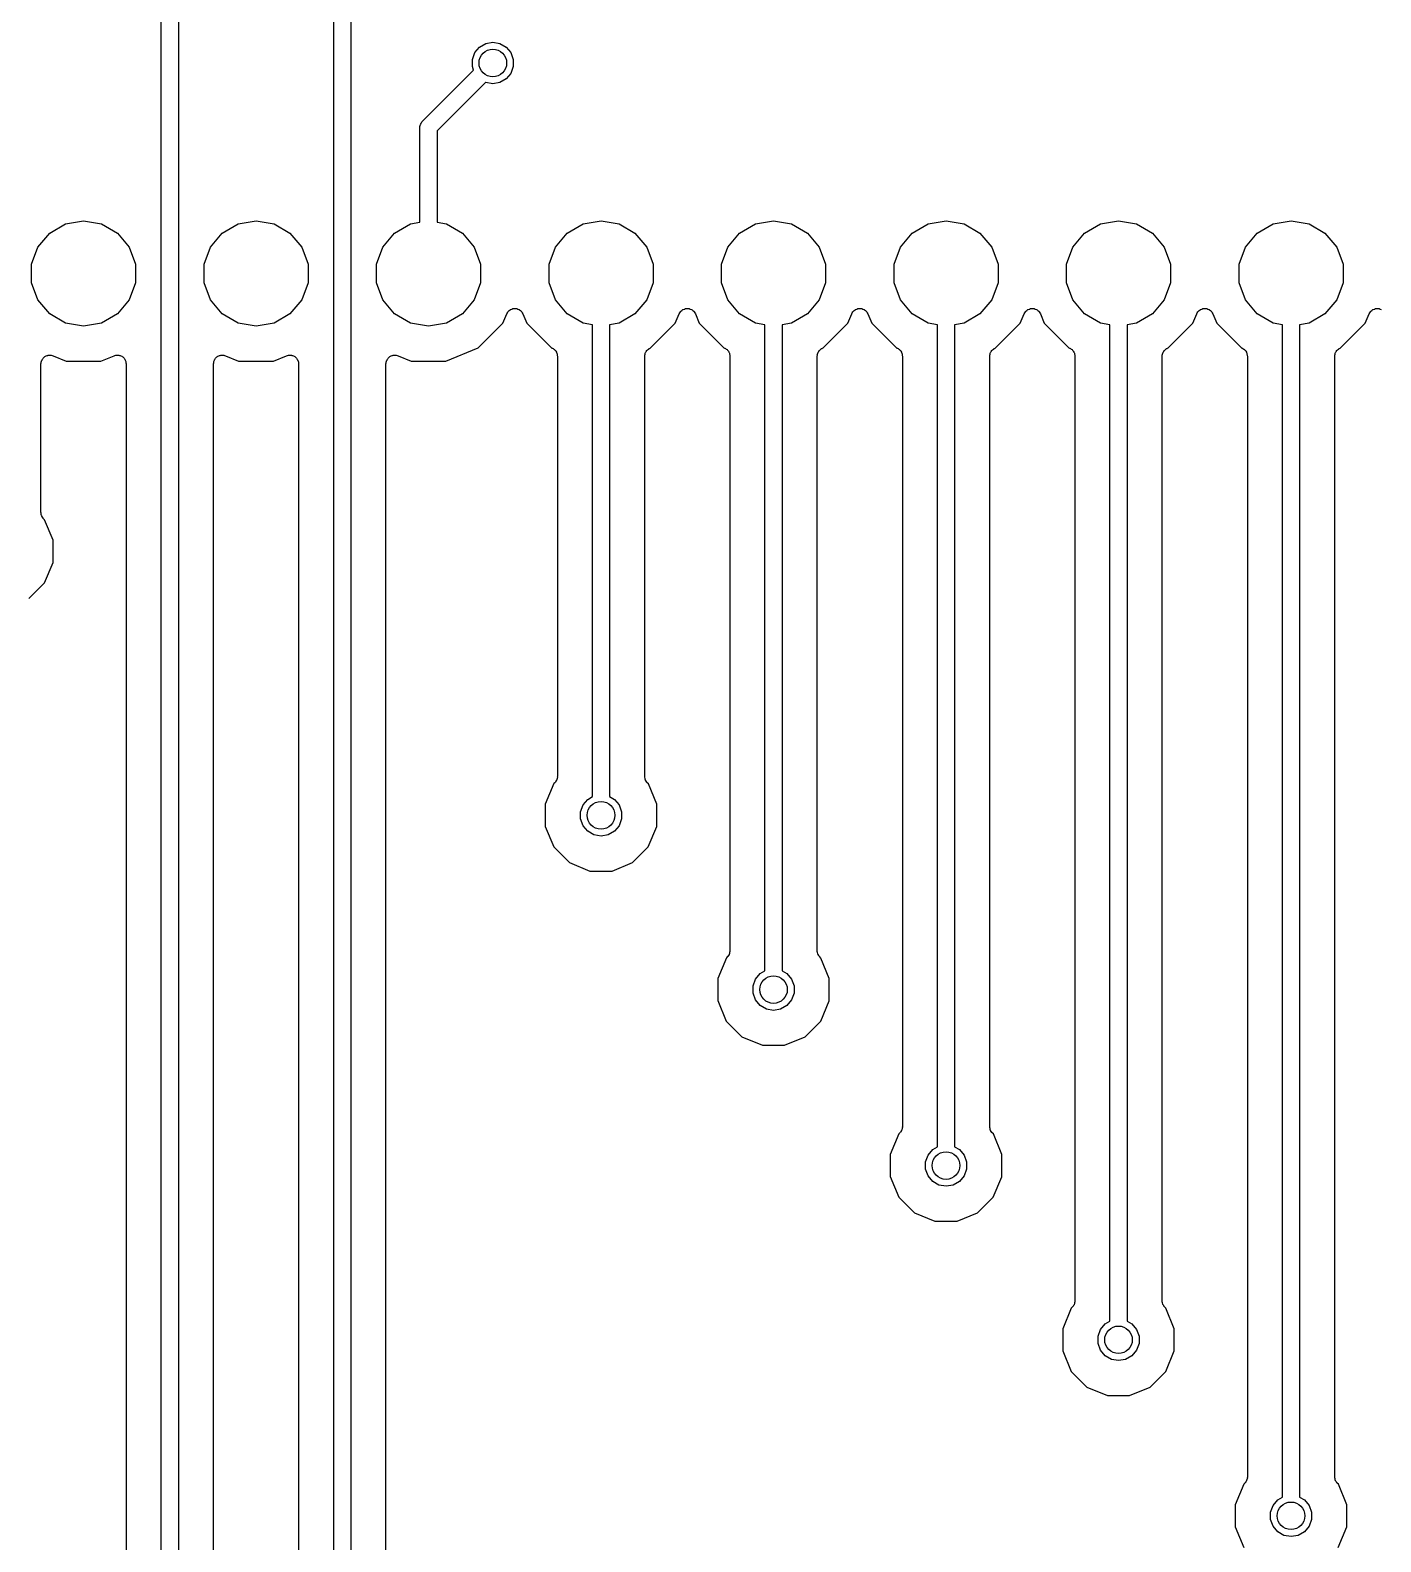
# Model space of a CAD drawing. Extents: x 70 to 225, y -126 to -70.
# Drawn here: x 146.97 to 166.54, y -107.48 to -85.58 of the extents above; entities that cross this region are included whole.
import ezdxf

# ---------------------------------------------------------------- set-up
doc = ezdxf.new("R2010")
doc.units = 0
doc.header["$MEASUREMENT"] = 0
doc.layers.add('BLACK', color=7, linetype='CONTINUOUS')

msp = doc.modelspace()

# ---------------------------------------------------------------- linework, layer by layer
at = {"layer": 'Black'}
for p, q in [((148.866, -109.362), (148.866, -85.4091)), ((149.116, -85.3573), (149.116, -109.362)), ((151.366, -111.912), (151.366, -85.4091)), ((151.616, -85.3573), (151.616, -111.912)), ((153.412, -85.9068), (153.479, -85.8267)), ((153.479, -85.8267), (153.57, -85.7744)), ((153.57, -85.7744), (153.673, -85.7562)), ((153.673, -85.7562), (153.776, -85.7744)), ((153.776, -85.7744), (153.866, -85.8267)), ((153.866, -85.8267), (153.934, -85.9068)), ((153.376, -86.0051), (153.412, -85.9068)), ((153.376, -86.1096), (153.376, -86.0051)), ((153.934, -85.9068), (153.969, -86.0051)), ((153.969, -86.0051), (153.969, -86.1096)), ((152.653, -86.9005), (153.284, -86.269)), ((153.284, -86.269), (153.394, -86.1591)), ((153.284, -86.269), (153.284, -86.269)), ((153.394, -86.1591), (153.376, -86.1096)), ((153.866, -86.288), (153.776, -86.3403)), ((153.934, -86.2079), (153.866, -86.288)), ((153.969, -86.1096), (153.934, -86.2079)), ((153.461, -86.4457), (152.866, -87.0406)), ((153.568, -86.3392), (153.461, -86.4457)), ((153.461, -86.4457), (153.461, -86.4457)), ((153.57, -86.3403), (153.568, -86.3392)), ((153.673, -86.3585), (153.57, -86.3403)), ((153.776, -86.3403), (153.673, -86.3585)), ((152.624, -86.9461), (152.627, -86.9413)), ((152.627, -86.9413), (152.628, -86.936)), ((152.628, -86.936), (152.637, -86.9227)), ((152.637, -86.9227), (152.646, -86.9085)), ((152.646, -86.9085), (152.65, -86.905)), ((152.65, -86.905), (152.653, -86.9005)), ((152.616, -86.9889), (152.617, -86.9834)), ((152.616, -88.3645), (152.616, -86.9889)), ((152.617, -86.978), (152.621, -86.9622)), ((152.617, -86.9834), (152.617, -86.978)), ((152.621, -86.9622), (152.624, -86.9461)), ((152.866, -87.0406), (152.866, -88.3645)), ((147.25, -88.5214), (147.48, -88.3886)), ((147.48, -88.3886), (147.741, -88.3424)), ((147.741, -88.3424), (148.003, -88.3886)), ((148.003, -88.3886), (148.233, -88.5214)), ((149.75, -88.5214), (149.98, -88.3886)), ((149.98, -88.3886), (150.241, -88.3424)), ((150.241, -88.3424), (150.503, -88.3886)), ((150.503, -88.3886), (150.733, -88.5214)), ((152.25, -88.5214), (152.48, -88.3886)), ((152.48, -88.3886), (152.616, -88.3645)), ((152.866, -88.3645), (153.003, -88.3886)), ((153.003, -88.3886), (153.233, -88.5214)), ((154.75, -88.5214), (154.98, -88.3886)), ((154.98, -88.3886), (155.241, -88.3424)), ((155.241, -88.3424), (155.503, -88.3886)), ((155.503, -88.3886), (155.733, -88.5214)), ((157.25, -88.5214), (157.48, -88.3886)), ((157.48, -88.3886), (157.741, -88.3424)), ((157.741, -88.3424), (158.003, -88.3886)), ((158.003, -88.3886), (158.233, -88.5214)), ((159.75, -88.5214), (159.98, -88.3886)), ((159.98, -88.3886), (160.241, -88.3424)), ((160.241, -88.3424), (160.503, -88.3886)), ((160.503, -88.3886), (160.733, -88.5214)), ((162.25, -88.5214), (162.48, -88.3886)), ((162.48, -88.3886), (162.741, -88.3424)), ((162.741, -88.3424), (163.003, -88.3886)), ((163.003, -88.3886), (163.233, -88.5214)), ((164.75, -88.5214), (164.98, -88.3886)), ((164.98, -88.3886), (165.241, -88.3424)), ((165.241, -88.3424), (165.503, -88.3886)), ((165.503, -88.3886), (165.733, -88.5214)), ((147.079, -88.7249), (147.25, -88.5214)), ((148.233, -88.5214), (148.404, -88.7249)), ((149.579, -88.7249), (149.75, -88.5214)), ((150.733, -88.5214), (150.904, -88.7249)), ((152.079, -88.7249), (152.25, -88.5214)), ((153.233, -88.5214), (153.404, -88.7249)), ((154.579, -88.7249), (154.75, -88.5214)), ((155.733, -88.5214), (155.904, -88.7249)), ((157.079, -88.7249), (157.25, -88.5214)), ((158.233, -88.5214), (158.404, -88.7249)), ((159.579, -88.7249), (159.75, -88.5214)), ((160.733, -88.5214), (160.904, -88.7249)), ((162.079, -88.7249), (162.25, -88.5214)), ((163.233, -88.5214), (163.404, -88.7249)), ((164.579, -88.7249), (164.75, -88.5214)), ((165.733, -88.5214), (165.904, -88.7249)), ((146.988, -88.9745), (147.079, -88.7249)), ((148.404, -88.7249), (148.495, -88.9745)), ((149.488, -88.9745), (149.579, -88.7249)), ((150.904, -88.7249), (150.995, -88.9745)), ((151.988, -88.9745), (152.079, -88.7249)), ((153.404, -88.7249), (153.495, -88.9745)), ((154.488, -88.9745), (154.579, -88.7249)), ((155.904, -88.7249), (155.995, -88.9745)), ((156.988, -88.9745), (157.079, -88.7249)), ((158.404, -88.7249), (158.495, -88.9745)), ((159.488, -88.9745), (159.579, -88.7249)), ((160.904, -88.7249), (160.995, -88.9745)), ((161.988, -88.9745), (162.079, -88.7249)), ((163.404, -88.7249), (163.495, -88.9745)), ((164.488, -88.9745), (164.579, -88.7249)), ((165.904, -88.7249), (165.995, -88.9745)), ((146.988, -89.2402), (146.988, -88.9745)), ((148.495, -88.9745), (148.495, -89.2402)), ((149.488, -89.2402), (149.488, -88.9745)), ((150.995, -88.9745), (150.995, -89.2402)), ((151.988, -89.2402), (151.988, -88.9745)), ((153.495, -88.9745), (153.495, -89.2402)), ((154.488, -89.2402), (154.488, -88.9745)), ((155.995, -88.9745), (155.995, -89.2402)), ((156.988, -89.2402), (156.988, -88.9745)), ((158.495, -88.9745), (158.495, -89.2402)), ((159.488, -89.2402), (159.488, -88.9745)), ((160.995, -88.9745), (160.995, -89.2402)), ((161.988, -89.2402), (161.988, -88.9745)), ((163.495, -88.9745), (163.495, -89.2402)), ((164.488, -89.2402), (164.488, -88.9745)), ((165.995, -88.9745), (165.995, -89.2402)), ((147.079, -89.4898), (146.988, -89.2402)), ((148.495, -89.2402), (148.404, -89.4898)), ((149.579, -89.4898), (149.488, -89.2402)), ((150.995, -89.2402), (150.904, -89.4898)), ((152.079, -89.4898), (151.988, -89.2402)), ((153.495, -89.2402), (153.404, -89.4898)), ((154.579, -89.4898), (154.488, -89.2402)), ((155.995, -89.2402), (155.904, -89.4898)), ((157.079, -89.4898), (156.988, -89.2402)), ((158.495, -89.2402), (158.404, -89.4898)), ((159.579, -89.4898), (159.488, -89.2402)), ((160.995, -89.2402), (160.904, -89.4898)), ((162.079, -89.4898), (161.988, -89.2402)), ((163.495, -89.2402), (163.404, -89.4898)), ((164.579, -89.4898), (164.488, -89.2402)), ((165.995, -89.2402), (165.904, -89.4898)), ((147.25, -89.6933), (147.079, -89.4898)), ((148.404, -89.4898), (148.233, -89.6933)), ((149.75, -89.6933), (149.579, -89.4898)), ((150.904, -89.4898), (150.733, -89.6933)), ((152.25, -89.6933), (152.079, -89.4898)), ((153.404, -89.4898), (153.233, -89.6933)), ((154.75, -89.6933), (154.579, -89.4898)), ((155.904, -89.4898), (155.733, -89.6933)), ((157.25, -89.6933), (157.079, -89.4898)), ((158.404, -89.4898), (158.233, -89.6933)), ((159.75, -89.6933), (159.579, -89.4898)), ((160.904, -89.4898), (160.733, -89.6933)), ((162.25, -89.6933), (162.079, -89.4898)), ((163.404, -89.4898), (163.233, -89.6933)), ((164.75, -89.6933), (164.579, -89.4898)), ((165.904, -89.4898), (165.733, -89.6933)), ((147.48, -89.8261), (147.25, -89.6933)), ((148.233, -89.6933), (148.003, -89.8261)), ((149.98, -89.8261), (149.75, -89.6933)), ((150.733, -89.6933), (150.503, -89.8261)), ((152.48, -89.8261), (152.25, -89.6933)), ((153.233, -89.6933), (153.003, -89.8261)), ((153.817, -89.8277), (153.874, -89.6914)), ((153.874, -89.6914), (153.883, -89.6774)), ((153.883, -89.6774), (153.891, -89.6627)), ((153.891, -89.6627), (153.895, -89.6589)), ((153.895, -89.6589), (153.898, -89.6542)), ((153.898, -89.6542), (153.911, -89.6441)), ((153.911, -89.6441), (153.923, -89.6329)), ((153.923, -89.6329), (153.928, -89.6308)), ((153.928, -89.6308), (153.933, -89.6274)), ((153.933, -89.6274), (153.949, -89.6224)), ((153.949, -89.6224), (153.964, -89.6161)), ((153.964, -89.6161), (153.969, -89.6159)), ((153.969, -89.6159), (153.975, -89.6142)), ((153.975, -89.6142), (153.991, -89.6149)), ((153.991, -89.6149), (154.008, -89.6142)), ((154.008, -89.6142), (154.013, -89.6159)), ((154.013, -89.6159), (154.019, -89.6161)), ((154.019, -89.6161), (154.034, -89.6225)), ((154.034, -89.6225), (154.05, -89.6275)), ((154.05, -89.6275), (154.054, -89.6309)), ((154.054, -89.6309), (154.06, -89.6331)), ((154.06, -89.6331), (154.072, -89.6443)), ((154.072, -89.6443), (154.085, -89.6544)), ((154.085, -89.6544), (154.088, -89.6591)), ((154.088, -89.6591), (154.092, -89.6629)), ((154.092, -89.6629), (154.1, -89.6776)), ((154.1, -89.6776), (154.109, -89.6916)), ((154.109, -89.6916), (154.164, -89.8258)), ((154.98, -89.8261), (154.75, -89.6933)), ((155.733, -89.6933), (155.503, -89.8261)), ((156.317, -89.8277), (156.374, -89.6914)), ((156.374, -89.6914), (156.383, -89.6774)), ((156.383, -89.6774), (156.391, -89.6627)), ((156.391, -89.6627), (156.395, -89.6589)), ((156.395, -89.6589), (156.398, -89.6542)), ((156.398, -89.6542), (156.411, -89.6441)), ((156.411, -89.6441), (156.423, -89.6329)), ((156.423, -89.6329), (156.428, -89.6308)), ((156.428, -89.6308), (156.433, -89.6274)), ((156.433, -89.6274), (156.449, -89.6224)), ((156.449, -89.6224), (156.464, -89.6161)), ((156.464, -89.6161), (156.469, -89.6159)), ((156.469, -89.6159), (156.475, -89.6142)), ((156.475, -89.6142), (156.491, -89.6149)), ((156.491, -89.6149), (156.508, -89.6142)), ((156.508, -89.6142), (156.513, -89.6159)), ((156.513, -89.6159), (156.519, -89.6161)), ((156.519, -89.6161), (156.534, -89.6225)), ((156.534, -89.6225), (156.55, -89.6275)), ((156.55, -89.6275), (156.554, -89.6309)), ((156.554, -89.6309), (156.56, -89.6331)), ((156.56, -89.6331), (156.572, -89.6443)), ((156.572, -89.6443), (156.585, -89.6544)), ((156.585, -89.6544), (156.588, -89.6591)), ((156.588, -89.6591), (156.592, -89.6629)), ((156.592, -89.6629), (156.6, -89.6776)), ((156.6, -89.6776), (156.609, -89.6916)), ((156.609, -89.6916), (156.664, -89.8258)), ((157.48, -89.8261), (157.25, -89.6933)), ((158.233, -89.6933), (158.003, -89.8261)), ((158.817, -89.8277), (158.874, -89.6914)), ((158.874, -89.6914), (158.883, -89.6774)), ((158.883, -89.6774), (158.891, -89.6627)), ((158.891, -89.6627), (158.895, -89.6589)), ((158.895, -89.6589), (158.898, -89.6542)), ((158.898, -89.6542), (158.911, -89.6441)), ((158.911, -89.6441), (158.923, -89.6329)), ((158.923, -89.6329), (158.928, -89.6308)), ((158.928, -89.6308), (158.933, -89.6274)), ((158.933, -89.6274), (158.949, -89.6224)), ((158.949, -89.6224), (158.964, -89.6161)), ((158.964, -89.6161), (158.969, -89.6159)), ((158.969, -89.6159), (158.975, -89.6142)), ((158.975, -89.6142), (158.991, -89.6149)), ((158.991, -89.6149), (159.008, -89.6142)), ((159.008, -89.6142), (159.013, -89.6159)), ((159.013, -89.6159), (159.019, -89.6161)), ((159.019, -89.6161), (159.034, -89.6225)), ((159.034, -89.6225), (159.05, -89.6275)), ((159.05, -89.6275), (159.054, -89.6309)), ((159.054, -89.6309), (159.06, -89.6331)), ((159.06, -89.6331), (159.072, -89.6443)), ((159.072, -89.6443), (159.085, -89.6544)), ((159.085, -89.6544), (159.088, -89.6591)), ((159.088, -89.6591), (159.092, -89.6629)), ((159.092, -89.6629), (159.1, -89.6776)), ((159.1, -89.6776), (159.109, -89.6916)), ((159.109, -89.6916), (159.164, -89.8258)), ((159.98, -89.8261), (159.75, -89.6933)), ((160.733, -89.6933), (160.503, -89.8261)), ((161.317, -89.8277), (161.374, -89.6914)), ((161.374, -89.6914), (161.383, -89.6774)), ((161.383, -89.6774), (161.391, -89.6627)), ((161.391, -89.6627), (161.395, -89.6589)), ((161.395, -89.6589), (161.398, -89.6542)), ((161.398, -89.6542), (161.411, -89.6441)), ((161.411, -89.6441), (161.423, -89.6329)), ((161.423, -89.6329), (161.428, -89.6308)), ((161.428, -89.6308), (161.433, -89.6274)), ((161.433, -89.6274), (161.449, -89.6224)), ((161.449, -89.6224), (161.464, -89.6161)), ((161.464, -89.6161), (161.469, -89.6159)), ((161.469, -89.6159), (161.475, -89.6142)), ((161.475, -89.6142), (161.491, -89.6149)), ((161.491, -89.6149), (161.508, -89.6142)), ((161.508, -89.6142), (161.513, -89.6159)), ((161.513, -89.6159), (161.519, -89.6161)), ((161.519, -89.6161), (161.534, -89.6225)), ((161.534, -89.6225), (161.55, -89.6275)), ((161.55, -89.6275), (161.554, -89.6309)), ((161.554, -89.6309), (161.56, -89.6331)), ((161.56, -89.6331), (161.572, -89.6443)), ((161.572, -89.6443), (161.585, -89.6544)), ((161.585, -89.6544), (161.588, -89.6591)), ((161.588, -89.6591), (161.592, -89.6629)), ((161.592, -89.6629), (161.6, -89.6776)), ((161.6, -89.6776), (161.609, -89.6916)), ((161.609, -89.6916), (161.664, -89.8258)), ((162.48, -89.8261), (162.25, -89.6933)), ((163.233, -89.6933), (163.003, -89.8261)), ((163.817, -89.8277), (163.874, -89.6914)), ((163.874, -89.6914), (163.883, -89.6774)), ((163.883, -89.6774), (163.891, -89.6627)), ((163.891, -89.6627), (163.895, -89.6589)), ((163.895, -89.6589), (163.898, -89.6542)), ((163.898, -89.6542), (163.911, -89.6441)), ((163.911, -89.6441), (163.923, -89.6329)), ((163.923, -89.6329), (163.928, -89.6308)), ((163.928, -89.6308), (163.933, -89.6274)), ((163.933, -89.6274), (163.949, -89.6224)), ((163.949, -89.6224), (163.964, -89.6161)), ((163.964, -89.6161), (163.969, -89.6159)), ((163.969, -89.6159), (163.975, -89.6142)), ((163.975, -89.6142), (163.991, -89.6149)), ((163.991, -89.6149), (164.008, -89.6142)), ((164.008, -89.6142), (164.013, -89.6159)), ((164.013, -89.6159), (164.019, -89.6161)), ((164.019, -89.6161), (164.034, -89.6225)), ((164.034, -89.6225), (164.05, -89.6275)), ((164.05, -89.6275), (164.054, -89.6309)), ((164.054, -89.6309), (164.06, -89.6331)), ((164.06, -89.6331), (164.072, -89.6443)), ((164.072, -89.6443), (164.085, -89.6544)), ((164.085, -89.6544), (164.088, -89.6591)), ((164.088, -89.6591), (164.092, -89.6629)), ((164.092, -89.6629), (164.1, -89.6776)), ((164.1, -89.6776), (164.109, -89.6916)), ((164.109, -89.6916), (164.164, -89.8258)), ((164.98, -89.8261), (164.75, -89.6933)), ((165.733, -89.6933), (165.503, -89.8261)), ((166.317, -89.8277), (166.374, -89.6914)), ((166.374, -89.6914), (166.383, -89.6774)), ((166.383, -89.6774), (166.391, -89.6627)), ((166.391, -89.6627), (166.395, -89.6589)), ((166.395, -89.6589), (166.398, -89.6542)), ((166.398, -89.6542), (166.411, -89.6441)), ((166.411, -89.6441), (166.423, -89.6329)), ((166.423, -89.6329), (166.428, -89.6308)), ((166.428, -89.6308), (166.433, -89.6274)), ((166.433, -89.6274), (166.449, -89.6224)), ((166.449, -89.6224), (166.464, -89.6161)), ((166.464, -89.6161), (166.469, -89.6159)), ((166.469, -89.6159), (166.475, -89.6142)), ((166.475, -89.6142), (166.491, -89.6149)), ((166.491, -89.6149), (166.508, -89.6142)), ((166.508, -89.6142), (166.513, -89.6159)), ((166.513, -89.6159), (166.519, -89.6161)), ((166.519, -89.6161), (166.534, -89.6225)), ((166.534, -89.6225), (166.55, -89.6275)), ((147.741, -89.8722), (147.48, -89.8261)), ((148.003, -89.8261), (147.741, -89.8722)), ((150.241, -89.8722), (149.98, -89.8261)), ((150.503, -89.8261), (150.241, -89.8722)), ((152.741, -89.8722), (152.48, -89.8261)), ((153.003, -89.8261), (152.741, -89.8722)), ((153.46, -90.1846), (153.817, -89.8277)), ((154.164, -89.8258), (154.521, -90.1834)), ((155.116, -89.8502), (154.98, -89.8261)), ((155.116, -96.6871), (155.116, -89.8502)), ((155.503, -89.8261), (155.366, -89.8502)), ((155.366, -89.8502), (155.366, -96.6871)), ((155.96, -90.1846), (156.317, -89.8277)), ((156.664, -89.8258), (157.021, -90.1834)), ((157.616, -89.8502), (157.48, -89.8261)), ((157.616, -99.2121), (157.616, -89.8502)), ((158.003, -89.8261), (157.866, -89.8502)), ((157.866, -89.8502), (157.866, -99.2121)), ((158.46, -90.1846), (158.817, -89.8277)), ((159.164, -89.8258), (159.521, -90.1834)), ((160.116, -89.8502), (159.98, -89.8261)), ((160.116, -101.608), (160.116, -89.8502)), ((160.503, -89.8261), (160.366, -89.8502)), ((160.366, -89.8502), (160.366, -101.608)), ((160.96, -90.1846), (161.317, -89.8277)), ((161.664, -89.8258), (162.021, -90.1834)), ((162.616, -89.8502), (162.48, -89.8261)), ((162.616, -104.133), (162.616, -89.8502)), ((163.003, -89.8261), (162.866, -89.8502)), ((162.866, -89.8502), (162.866, -104.133)), ((163.46, -90.1846), (163.817, -89.8277)), ((164.164, -89.8258), (164.521, -90.1834)), ((165.116, -89.8502), (164.98, -89.8261)), ((165.116, -106.837), (165.116, -89.8502)), ((165.503, -89.8261), (165.366, -89.8502)), ((165.366, -89.8502), (165.366, -106.837)), ((165.96, -90.1846), (166.317, -89.8277)), ((152.993, -90.3776), (153.46, -90.1846)), ((154.521, -90.1834), (154.53, -90.1871)), ((154.53, -90.1871), (154.537, -90.1916)), ((154.537, -90.1916), (154.545, -90.1944)), ((154.545, -90.1944), (154.556, -90.2034)), ((154.556, -90.2034), (154.567, -90.2108)), ((154.567, -90.2108), (154.572, -90.2174)), ((154.572, -90.2174), (154.579, -90.2228)), ((154.579, -90.2228), (154.586, -90.2348)), ((155.897, -90.2352), (155.904, -90.2232)), ((155.904, -90.2232), (155.911, -90.2178)), ((155.911, -90.2178), (155.916, -90.2112)), ((155.916, -90.2112), (155.927, -90.2037)), ((155.927, -90.2037), (155.938, -90.1949)), ((155.938, -90.1949), (155.946, -90.192)), ((155.946, -90.192), (155.953, -90.1875)), ((155.953, -90.1875), (155.96, -90.1846)), ((157.021, -90.1834), (157.03, -90.1871)), ((157.03, -90.1871), (157.037, -90.1916)), ((157.037, -90.1916), (157.045, -90.1944)), ((157.045, -90.1944), (157.056, -90.2034)), ((157.056, -90.2034), (157.067, -90.2108)), ((157.067, -90.2108), (157.072, -90.2174)), ((157.072, -90.2174), (157.079, -90.2228)), ((157.079, -90.2228), (157.086, -90.2348)), ((158.397, -90.2352), (158.404, -90.2232)), ((158.404, -90.2232), (158.411, -90.2178)), ((158.411, -90.2178), (158.416, -90.2112)), ((158.416, -90.2112), (158.427, -90.2037)), ((158.427, -90.2037), (158.438, -90.1949)), ((158.438, -90.1949), (158.446, -90.192)), ((158.446, -90.192), (158.453, -90.1875)), ((158.453, -90.1875), (158.46, -90.1846)), ((159.521, -90.1834), (159.53, -90.1871)), ((159.53, -90.1871), (159.537, -90.1916)), ((159.537, -90.1916), (159.545, -90.1944)), ((159.545, -90.1944), (159.556, -90.2034)), ((159.556, -90.2034), (159.567, -90.2108)), ((159.567, -90.2108), (159.572, -90.2174)), ((159.572, -90.2174), (159.579, -90.2228)), ((159.579, -90.2228), (159.586, -90.2348)), ((160.897, -90.2352), (160.904, -90.2232)), ((160.904, -90.2232), (160.911, -90.2178)), ((160.911, -90.2178), (160.916, -90.2112)), ((160.916, -90.2112), (160.927, -90.2037)), ((160.927, -90.2037), (160.938, -90.1949)), ((160.938, -90.1949), (160.946, -90.192)), ((160.946, -90.192), (160.953, -90.1875)), ((160.953, -90.1875), (160.96, -90.1846)), ((162.021, -90.1834), (162.03, -90.1871)), ((162.03, -90.1871), (162.037, -90.1916)), ((162.037, -90.1916), (162.045, -90.1944)), ((162.045, -90.1944), (162.056, -90.2034)), ((162.056, -90.2034), (162.067, -90.2108)), ((162.067, -90.2108), (162.072, -90.2174)), ((162.072, -90.2174), (162.079, -90.2228)), ((162.079, -90.2228), (162.086, -90.2348)), ((163.397, -90.2352), (163.404, -90.2232)), ((163.404, -90.2232), (163.411, -90.2178)), ((163.411, -90.2178), (163.416, -90.2112)), ((163.416, -90.2112), (163.427, -90.2037)), ((163.427, -90.2037), (163.438, -90.1949)), ((163.438, -90.1949), (163.446, -90.192)), ((163.446, -90.192), (163.453, -90.1875)), ((163.453, -90.1875), (163.46, -90.1846)), ((164.521, -90.1834), (164.53, -90.1871)), ((164.53, -90.1871), (164.537, -90.1916)), ((164.537, -90.1916), (164.545, -90.1944)), ((164.545, -90.1944), (164.556, -90.2034)), ((164.556, -90.2034), (164.567, -90.2108)), ((164.567, -90.2108), (164.572, -90.2174)), ((164.572, -90.2174), (164.579, -90.2228)), ((164.579, -90.2228), (164.586, -90.2348)), ((165.897, -90.2352), (165.904, -90.2232)), ((165.904, -90.2232), (165.911, -90.2178)), ((165.911, -90.2178), (165.916, -90.2112)), ((165.916, -90.2112), (165.927, -90.2037)), ((165.927, -90.2037), (165.938, -90.1949)), ((165.938, -90.1949), (165.946, -90.192)), ((165.946, -90.192), (165.953, -90.1875)), ((165.953, -90.1875), (165.96, -90.1846)), ((147.124, -90.4165), (147.127, -90.4028)), ((147.124, -92.5702), (147.124, -90.4165)), ((147.127, -90.3889), (147.131, -90.3813)), ((147.127, -90.4028), (147.127, -90.3889)), ((147.131, -90.3813), (147.132, -90.3731)), ((147.132, -90.3731), (147.139, -90.361)), ((147.139, -90.361), (147.144, -90.3482)), ((147.144, -90.3482), (147.15, -90.3421)), ((147.15, -90.3421), (147.154, -90.3349)), ((147.154, -90.3349), (147.165, -90.3259)), ((147.165, -90.3259), (147.174, -90.3157)), ((147.174, -90.3157), (147.181, -90.3119)), ((147.181, -90.3119), (147.188, -90.3065)), ((147.188, -90.3065), (147.201, -90.3018)), ((147.201, -90.3018), (147.213, -90.2954)), ((147.213, -90.2954), (147.221, -90.2943)), ((147.221, -90.2943), (147.229, -90.2914)), ((147.229, -90.2914), (147.243, -90.2914)), ((147.243, -90.2914), (147.257, -90.2896)), ((147.257, -90.2896), (147.265, -90.2914)), ((147.265, -90.2914), (147.273, -90.2914)), ((147.273, -90.2914), (147.286, -90.2962)), ((147.286, -90.2962), (147.3, -90.2992)), ((147.3, -90.2992), (147.488, -90.3771)), ((147.488, -90.3771), (147.993, -90.3776)), ((147.993, -90.3776), (148.183, -90.2991)), ((148.183, -90.2991), (148.196, -90.2961)), ((148.196, -90.2961), (148.209, -90.2914)), ((148.209, -90.2914), (148.218, -90.2914)), ((148.218, -90.2914), (148.226, -90.2895)), ((148.226, -90.2895), (148.24, -90.2914)), ((148.24, -90.2914), (148.253, -90.2914)), ((148.253, -90.2914), (148.261, -90.2942)), ((148.261, -90.2942), (148.27, -90.2953)), ((148.27, -90.2953), (148.282, -90.3017)), ((148.282, -90.3017), (148.295, -90.3064)), ((148.295, -90.3064), (148.301, -90.3118)), ((148.301, -90.3118), (148.309, -90.3157)), ((148.309, -90.3157), (148.318, -90.3259)), ((148.318, -90.3259), (148.329, -90.3348)), ((148.329, -90.3348), (148.333, -90.3421)), ((148.333, -90.3421), (148.339, -90.3483)), ((148.339, -90.3483), (148.344, -90.361)), ((148.344, -90.361), (148.351, -90.373)), ((148.351, -90.373), (148.352, -90.3813)), ((148.352, -90.3813), (148.355, -90.389)), ((148.355, -90.389), (148.356, -90.4028)), ((148.356, -90.4028), (148.358, -90.4164)), ((148.358, -90.4164), (148.358, -109.07)), ((149.624, -90.4165), (149.627, -90.4028)), ((149.624, -109.07), (149.624, -90.4165)), ((149.627, -90.3889), (149.631, -90.3813)), ((149.627, -90.4028), (149.627, -90.3889)), ((149.631, -90.3813), (149.632, -90.3731)), ((149.632, -90.3731), (149.639, -90.361)), ((149.639, -90.361), (149.644, -90.3482)), ((149.644, -90.3482), (149.65, -90.3421)), ((149.65, -90.3421), (149.654, -90.3349)), ((149.654, -90.3349), (149.665, -90.3259)), ((149.665, -90.3259), (149.674, -90.3157)), ((149.674, -90.3157), (149.681, -90.3119)), ((149.681, -90.3119), (149.688, -90.3065)), ((149.688, -90.3065), (149.701, -90.3018)), ((149.701, -90.3018), (149.713, -90.2954)), ((149.713, -90.2954), (149.721, -90.2943)), ((149.721, -90.2943), (149.729, -90.2914)), ((149.729, -90.2914), (149.743, -90.2914)), ((149.743, -90.2914), (149.757, -90.2896)), ((149.757, -90.2896), (149.765, -90.2914)), ((149.765, -90.2914), (149.773, -90.2914)), ((149.773, -90.2914), (149.786, -90.2962)), ((149.786, -90.2962), (149.8, -90.2992)), ((149.8, -90.2992), (149.988, -90.3771)), ((149.988, -90.3771), (150.493, -90.3776)), ((150.493, -90.3776), (150.683, -90.2991)), ((150.683, -90.2991), (150.696, -90.2961)), ((150.696, -90.2961), (150.709, -90.2914)), ((150.709, -90.2914), (150.718, -90.2914)), ((150.718, -90.2914), (150.726, -90.2895)), ((150.726, -90.2895), (150.74, -90.2914)), ((150.74, -90.2914), (150.753, -90.2914)), ((150.753, -90.2914), (150.761, -90.2942)), ((150.761, -90.2942), (150.77, -90.2953)), ((150.77, -90.2953), (150.782, -90.3017)), ((150.782, -90.3017), (150.795, -90.3064)), ((150.795, -90.3064), (150.801, -90.3118)), ((150.801, -90.3118), (150.809, -90.3157)), ((150.809, -90.3157), (150.818, -90.3259)), ((150.818, -90.3259), (150.829, -90.3348)), ((150.829, -90.3348), (150.833, -90.3421)), ((150.833, -90.3421), (150.839, -90.3483)), ((150.839, -90.3483), (150.844, -90.361)), ((150.844, -90.361), (150.851, -90.373)), ((150.851, -90.373), (150.852, -90.3813)), ((150.852, -90.3813), (150.855, -90.389)), ((150.855, -90.389), (150.856, -90.4028)), ((150.856, -90.4028), (150.858, -90.4164)), ((150.858, -90.4164), (150.858, -111.62)), ((152.124, -90.4165), (152.127, -90.4028)), ((152.124, -111.62), (152.124, -90.4165)), ((152.127, -90.3889), (152.131, -90.3813)), ((152.127, -90.4028), (152.127, -90.3889)), ((152.131, -90.3813), (152.132, -90.3731)), ((152.132, -90.3731), (152.139, -90.361)), ((152.139, -90.361), (152.144, -90.3482)), ((152.144, -90.3482), (152.15, -90.3421)), ((152.15, -90.3421), (152.154, -90.3349)), ((152.154, -90.3349), (152.165, -90.3259)), ((152.165, -90.3259), (152.174, -90.3157)), ((152.174, -90.3157), (152.181, -90.3119)), ((152.181, -90.3119), (152.188, -90.3065)), ((152.188, -90.3065), (152.201, -90.3018)), ((152.201, -90.3018), (152.213, -90.2954)), ((152.213, -90.2954), (152.221, -90.2943)), ((152.221, -90.2943), (152.229, -90.2914)), ((152.229, -90.2914), (152.243, -90.2914)), ((152.243, -90.2914), (152.257, -90.2896)), ((152.257, -90.2896), (152.265, -90.2914)), ((152.265, -90.2914), (152.273, -90.2914)), ((152.273, -90.2914), (152.286, -90.2962)), ((152.286, -90.2962), (152.3, -90.2992)), ((152.3, -90.2992), (152.488, -90.3771)), ((152.488, -90.3771), (152.993, -90.3776)), ((154.586, -90.2348), (154.594, -90.2459)), ((154.594, -90.2459), (154.597, -90.2538)), ((154.597, -90.2538), (154.601, -90.261)), ((154.601, -90.261), (154.603, -90.2747)), ((154.603, -90.2747), (154.607, -90.2879)), ((154.607, -90.2879), (154.607, -90.2962)), ((154.607, -90.2962), (154.608, -90.3044)), ((154.608, -90.3044), (154.608, -96.3949)), ((155.874, -90.3049), (155.876, -90.2966)), ((155.874, -96.3952), (155.874, -90.3049)), ((155.875, -90.2882), (155.88, -90.275)), ((155.876, -90.2966), (155.875, -90.2882)), ((155.88, -90.275), (155.882, -90.2614)), ((155.882, -90.2614), (155.886, -90.2541)), ((155.886, -90.2541), (155.889, -90.2461)), ((155.889, -90.2461), (155.897, -90.2352)), ((157.086, -90.2348), (157.094, -90.2459)), ((157.094, -90.2459), (157.097, -90.2538)), ((157.097, -90.2538), (157.101, -90.261)), ((157.101, -90.261), (157.103, -90.2747)), ((157.103, -90.2747), (157.107, -90.2879)), ((157.107, -90.2879), (157.107, -90.2962)), ((157.107, -90.2962), (157.108, -90.3044)), ((157.108, -90.3044), (157.108, -98.9199)), ((158.374, -90.3049), (158.376, -90.2966)), ((158.374, -98.9202), (158.374, -90.3049)), ((158.375, -90.2882), (158.38, -90.275)), ((158.376, -90.2966), (158.375, -90.2882)), ((158.38, -90.275), (158.382, -90.2614)), ((158.382, -90.2614), (158.386, -90.2541)), ((158.386, -90.2541), (158.389, -90.2461)), ((158.389, -90.2461), (158.397, -90.2352)), ((159.586, -90.2348), (159.594, -90.2459)), ((159.594, -90.2459), (159.597, -90.2538)), ((159.597, -90.2538), (159.601, -90.261)), ((159.601, -90.261), (159.603, -90.2747)), ((159.603, -90.2747), (159.607, -90.2879)), ((159.607, -90.2879), (159.607, -90.2962)), ((159.607, -90.2962), (159.608, -90.3044)), ((159.608, -90.3044), (159.608, -101.47)), ((160.874, -90.3049), (160.876, -90.2966)), ((160.874, -101.47), (160.874, -90.3049)), ((160.875, -90.2882), (160.88, -90.275)), ((160.876, -90.2966), (160.875, -90.2882)), ((160.88, -90.275), (160.882, -90.2614)), ((160.882, -90.2614), (160.886, -90.2541)), ((160.886, -90.2541), (160.889, -90.2461)), ((160.889, -90.2461), (160.897, -90.2352)), ((162.086, -90.2348), (162.094, -90.2459)), ((162.094, -90.2459), (162.097, -90.2538)), ((162.097, -90.2538), (162.101, -90.261)), ((162.101, -90.261), (162.103, -90.2747)), ((162.103, -90.2747), (162.107, -90.2879)), ((162.107, -90.2879), (162.107, -90.2962)), ((162.107, -90.2962), (162.108, -90.3044)), ((162.108, -90.3044), (162.108, -103.995)), ((163.374, -90.3049), (163.376, -90.2966)), ((163.374, -103.995), (163.374, -90.3049)), ((163.375, -90.2882), (163.38, -90.275)), ((163.376, -90.2966), (163.375, -90.2882)), ((163.38, -90.275), (163.382, -90.2614)), ((163.382, -90.2614), (163.386, -90.2541)), ((163.386, -90.2541), (163.389, -90.2461)), ((163.389, -90.2461), (163.397, -90.2352)), ((164.586, -90.2348), (164.594, -90.2459)), ((164.594, -90.2459), (164.597, -90.2538)), ((164.597, -90.2538), (164.601, -90.261)), ((164.601, -90.261), (164.603, -90.2747)), ((164.603, -90.2747), (164.607, -90.2879)), ((164.607, -90.2879), (164.607, -90.2962)), ((164.607, -90.2962), (164.608, -90.3044)), ((164.608, -90.3044), (164.608, -106.545)), ((165.874, -90.3049), (165.876, -90.2966)), ((165.874, -106.545), (165.874, -90.3049)), ((165.875, -90.2882), (165.88, -90.275)), ((165.876, -90.2966), (165.875, -90.2882)), ((165.88, -90.275), (165.882, -90.2614)), ((165.882, -90.2614), (165.886, -90.2541)), ((165.886, -90.2541), (165.889, -90.2461)), ((165.889, -90.2461), (165.897, -90.2352)), ((147.125, -92.5757), (147.124, -92.5702)), ((147.125, -92.5812), (147.125, -92.5757)), ((147.129, -92.5973), (147.125, -92.5812)), ((147.132, -92.6137), (147.129, -92.5973)), ((147.135, -92.6184), (147.132, -92.6137)), ((147.136, -92.6238), (147.135, -92.6184)), ((147.146, -92.6374), (147.136, -92.6238)), ((147.154, -92.6518), (147.146, -92.6374)), ((147.158, -92.6554), (147.154, -92.6518)), ((147.161, -92.6599), (147.158, -92.6554)), ((147.177, -92.6752), (147.161, -92.6599)), ((147.299, -92.9723), (147.177, -92.6752)), ((147.299, -93.2938), (147.299, -92.9723)), ((147.176, -93.5906), (147.299, -93.2938)), ((146.948, -93.8177), (147.176, -93.5906)), ((154.557, -96.499), (154.433, -96.7959)), ((154.571, -96.4848), (154.557, -96.499)), ((154.574, -96.4801), (154.571, -96.4848)), ((154.579, -96.4765), (154.574, -96.4801)), ((154.587, -96.4622), (154.579, -96.4765)), ((154.596, -96.4486), (154.587, -96.4622)), ((154.598, -96.4432), (154.596, -96.4486)), ((154.601, -96.4383), (154.598, -96.4432)), ((154.604, -96.422), (154.601, -96.4383)), ((154.608, -96.406), (154.604, -96.422)), ((154.608, -96.3949), (154.607, -96.4004)), ((154.607, -96.4004), (154.608, -96.406)), ((155.875, -96.4007), (155.874, -96.3952)), ((155.875, -96.4062), (155.875, -96.4007)), ((155.879, -96.4223), (155.875, -96.4062)), ((155.882, -96.4387), (155.879, -96.4223)), ((155.885, -96.4434), (155.882, -96.4387)), ((155.886, -96.4488), (155.885, -96.4434)), ((155.896, -96.4624), (155.886, -96.4488)), ((155.904, -96.4768), (155.896, -96.4624)), ((155.908, -96.4804), (155.904, -96.4768)), ((155.911, -96.4849), (155.908, -96.4804)), ((155.927, -96.5002), (155.911, -96.4849)), ((156.049, -96.7973), (155.927, -96.5002)), ((154.433, -96.7959), (154.433, -97.1174)), ((154.981, -96.8068), (155.048, -96.7266)), ((155.048, -96.7266), (155.116, -96.6871)), ((155.366, -96.6871), (155.435, -96.7266)), ((155.435, -96.7266), (155.502, -96.8068)), ((156.049, -97.1188), (156.049, -96.7973)), ((154.945, -96.905), (154.981, -96.8068)), ((154.945, -97.0096), (154.945, -96.905)), ((154.981, -97.1079), (154.945, -97.0096)), ((155.502, -96.8068), (155.538, -96.905)), ((155.538, -97.0096), (155.502, -97.1079)), ((155.538, -96.905), (155.538, -97.0096)), ((154.433, -97.1174), (154.556, -97.4144)), ((155.048, -97.188), (154.981, -97.1079)), ((155.138, -97.2403), (155.048, -97.188)), ((155.435, -97.188), (155.344, -97.2403)), ((155.502, -97.1079), (155.435, -97.188)), ((155.926, -97.4156), (156.049, -97.1188)), ((154.556, -97.4144), (154.783, -97.6419)), ((155.241, -97.2585), (155.138, -97.2403)), ((155.344, -97.2403), (155.241, -97.2585)), ((155.698, -97.6427), (155.926, -97.4156)), ((154.783, -97.6419), (155.08, -97.7652)), ((155.401, -97.7655), (155.698, -97.6427)), ((155.08, -97.7652), (155.401, -97.7655)), ((157.087, -98.9872), (157.079, -99.0015)), ((157.096, -98.9736), (157.087, -98.9872)), ((157.098, -98.9682), (157.096, -98.9736)), ((157.101, -98.9633), (157.098, -98.9682)), ((157.104, -98.947), (157.101, -98.9633)), ((157.108, -98.931), (157.104, -98.947)), ((157.108, -98.9199), (157.107, -98.9254)), ((157.107, -98.9254), (157.108, -98.931)), ((158.375, -98.9257), (158.374, -98.9202)), ((158.375, -98.9312), (158.375, -98.9257)), ((158.379, -98.9473), (158.375, -98.9312)), ((158.382, -98.9637), (158.379, -98.9473)), ((158.385, -98.9684), (158.382, -98.9637)), ((158.386, -98.9738), (158.385, -98.9684)), ((158.396, -98.9874), (158.386, -98.9738)), ((158.404, -99.0018), (158.396, -98.9874)), ((157.057, -99.024), (156.933, -99.3209)), ((157.071, -99.0098), (157.057, -99.024)), ((157.074, -99.0051), (157.071, -99.0098)), ((157.079, -99.0015), (157.074, -99.0051)), ((158.408, -99.0054), (158.404, -99.0018)), ((158.411, -99.0099), (158.408, -99.0054)), ((158.427, -99.0252), (158.411, -99.0099)), ((158.549, -99.3223), (158.427, -99.0252)), ((156.933, -99.3209), (156.933, -99.6424)), ((157.445, -99.43), (157.481, -99.3318)), ((157.481, -99.3318), (157.548, -99.2516)), ((157.548, -99.2516), (157.616, -99.2121)), ((157.866, -99.2121), (157.935, -99.2516)), ((157.935, -99.2516), (158.002, -99.3318)), ((158.002, -99.3318), (158.038, -99.43)), ((158.549, -99.6438), (158.549, -99.3223)), ((156.933, -99.6424), (157.056, -99.9394)), ((157.445, -99.5346), (157.445, -99.43)), ((157.481, -99.6329), (157.445, -99.5346)), ((157.548, -99.713), (157.481, -99.6329)), ((158.002, -99.6329), (157.935, -99.713)), ((158.038, -99.5346), (158.002, -99.6329)), ((158.038, -99.43), (158.038, -99.5346)), ((158.426, -99.9406), (158.549, -99.6438)), ((157.638, -99.7653), (157.548, -99.713)), ((157.741, -99.7835), (157.638, -99.7653)), ((157.844, -99.7653), (157.741, -99.7835)), ((157.935, -99.713), (157.844, -99.7653)), ((157.056, -99.9394), (157.283, -100.167)), ((158.198, -100.168), (158.426, -99.9406)), ((157.283, -100.167), (157.58, -100.29)), ((157.58, -100.29), (157.901, -100.29)), ((157.901, -100.29), (158.198, -100.168)), ((159.557, -101.574), (159.433, -101.871)), ((159.571, -101.56), (159.557, -101.574)), ((159.574, -101.555), (159.571, -101.56)), ((159.579, -101.552), (159.574, -101.555)), ((159.587, -101.537), (159.579, -101.552)), ((159.596, -101.524), (159.587, -101.537)), ((159.598, -101.518), (159.596, -101.524)), ((159.601, -101.513), (159.598, -101.518)), ((159.604, -101.497), (159.601, -101.513)), ((159.608, -101.481), (159.604, -101.497)), ((159.608, -101.47), (159.607, -101.475)), ((159.607, -101.475), (159.608, -101.481)), ((160.116, -101.762), (160.116, -101.608)), ((160.366, -101.608), (160.366, -101.762)), ((160.875, -101.476), (160.874, -101.47)), ((160.875, -101.481), (160.875, -101.476)), ((160.879, -101.497), (160.875, -101.481)), ((160.882, -101.514), (160.879, -101.497)), ((160.885, -101.518), (160.882, -101.514)), ((160.886, -101.524), (160.885, -101.518)), ((160.896, -101.537), (160.886, -101.524)), ((160.904, -101.552), (160.896, -101.537)), ((160.908, -101.555), (160.904, -101.552)), ((160.911, -101.56), (160.908, -101.555)), ((160.927, -101.575), (160.911, -101.56)), ((161.049, -101.872), (160.927, -101.575)), ((159.981, -101.882), (160.048, -101.802)), ((160.048, -101.802), (160.116, -101.762)), ((160.366, -101.762), (160.435, -101.802)), ((160.435, -101.802), (160.502, -101.882)), ((159.433, -101.871), (159.433, -102.192)), ((159.945, -101.98), (159.981, -101.882)), ((159.945, -102.085), (159.945, -101.98)), ((160.502, -101.882), (160.538, -101.98)), ((160.538, -101.98), (160.538, -102.085)), ((161.049, -102.194), (161.049, -101.872)), ((159.433, -102.192), (159.556, -102.489)), ((159.981, -102.183), (159.945, -102.085)), ((160.048, -102.263), (159.981, -102.183)), ((160.138, -102.315), (160.048, -102.263)), ((160.435, -102.263), (160.344, -102.315)), ((160.502, -102.183), (160.435, -102.263)), ((160.538, -102.085), (160.502, -102.183)), ((160.926, -102.491), (161.049, -102.194)), ((159.556, -102.489), (159.783, -102.717)), ((160.241, -102.333), (160.138, -102.315)), ((160.344, -102.315), (160.241, -102.333)), ((160.698, -102.718), (160.926, -102.491)), ((159.783, -102.717), (160.08, -102.84)), ((160.08, -102.84), (160.401, -102.84)), ((160.401, -102.84), (160.698, -102.718)), ((162.104, -104.022), (162.101, -104.038)), ((162.108, -104.006), (162.104, -104.022)), ((162.108, -103.995), (162.107, -104)), ((162.107, -104), (162.108, -104.006)), ((163.375, -104.001), (163.374, -103.995)), ((163.375, -104.006), (163.375, -104.001)), ((163.379, -104.022), (163.375, -104.006)), ((163.382, -104.039), (163.379, -104.022)), ((162.057, -104.099), (161.933, -104.396)), ((162.071, -104.085), (162.057, -104.099)), ((162.074, -104.08), (162.071, -104.085)), ((162.079, -104.077), (162.074, -104.08)), ((162.087, -104.062), (162.079, -104.077)), ((162.096, -104.049), (162.087, -104.062)), ((162.098, -104.043), (162.096, -104.049)), ((162.101, -104.038), (162.098, -104.043)), ((162.616, -104.287), (162.616, -104.133)), ((162.866, -104.133), (162.866, -104.287)), ((163.385, -104.043), (163.382, -104.039)), ((163.386, -104.049), (163.385, -104.043)), ((163.396, -104.062), (163.386, -104.049)), ((163.404, -104.077), (163.396, -104.062)), ((163.408, -104.08), (163.404, -104.077)), ((163.411, -104.085), (163.408, -104.08)), ((163.427, -104.1), (163.411, -104.085)), ((163.549, -104.397), (163.427, -104.1)), ((161.933, -104.396), (161.933, -104.717)), ((162.445, -104.505), (162.481, -104.407)), ((162.481, -104.407), (162.548, -104.327)), ((162.548, -104.327), (162.616, -104.287)), ((162.866, -104.287), (162.935, -104.327)), ((162.935, -104.327), (163.002, -104.407)), ((163.002, -104.407), (163.038, -104.505)), ((163.549, -104.719), (163.549, -104.397)), ((162.445, -104.61), (162.445, -104.505)), ((162.481, -104.708), (162.445, -104.61)), ((163.038, -104.61), (163.002, -104.708)), ((163.038, -104.505), (163.038, -104.61)), ((161.933, -104.717), (162.056, -105.014)), ((162.548, -104.788), (162.481, -104.708)), ((162.638, -104.84), (162.548, -104.788)), ((162.741, -104.858), (162.638, -104.84)), ((162.844, -104.84), (162.741, -104.858)), ((162.935, -104.788), (162.844, -104.84)), ((163.002, -104.708), (162.935, -104.788)), ((163.426, -105.016), (163.549, -104.719)), ((162.056, -105.014), (162.283, -105.242)), ((163.198, -105.243), (163.426, -105.016)), ((162.283, -105.242), (162.58, -105.365)), ((162.901, -105.365), (163.198, -105.243)), ((162.58, -105.365), (162.901, -105.365)), ((164.557, -106.649), (164.433, -106.946)), ((164.571, -106.635), (164.557, -106.649)), ((164.574, -106.63), (164.571, -106.635)), ((164.579, -106.627), (164.574, -106.63)), ((164.587, -106.612), (164.579, -106.627)), ((164.596, -106.599), (164.587, -106.612)), ((164.598, -106.593), (164.596, -106.599)), ((164.601, -106.588), (164.598, -106.593)), ((164.604, -106.572), (164.601, -106.588)), ((164.608, -106.556), (164.604, -106.572)), ((164.608, -106.545), (164.607, -106.55)), ((164.607, -106.55), (164.608, -106.556)), ((165.875, -106.551), (165.874, -106.545)), ((165.875, -106.556), (165.875, -106.551)), ((165.879, -106.572), (165.875, -106.556)), ((165.882, -106.589), (165.879, -106.572)), ((165.885, -106.593), (165.882, -106.589)), ((165.886, -106.599), (165.885, -106.593)), ((165.896, -106.612), (165.886, -106.599)), ((165.904, -106.627), (165.896, -106.612)), ((165.908, -106.63), (165.904, -106.627)), ((165.911, -106.635), (165.908, -106.63)), ((165.927, -106.65), (165.911, -106.635)), ((166.049, -106.947), (165.927, -106.65)), ((165.048, -106.877), (165.116, -106.837)), ((165.366, -106.837), (165.435, -106.877)), ((164.433, -106.946), (164.433, -107.267)), ((164.945, -107.055), (164.981, -106.957)), ((164.945, -107.16), (164.945, -107.055)), ((164.981, -106.957), (165.048, -106.877)), ((165.435, -106.877), (165.502, -106.957)), ((165.502, -106.957), (165.538, -107.055)), ((165.538, -107.055), (165.538, -107.16)), ((166.049, -107.269), (166.049, -106.947)), ((164.433, -107.267), (164.556, -107.564)), ((164.981, -107.258), (164.945, -107.16)), ((165.048, -107.338), (164.981, -107.258)), ((165.502, -107.258), (165.435, -107.338)), ((165.538, -107.16), (165.502, -107.258)), ((165.926, -107.566), (166.049, -107.269)), ((165.138, -107.39), (165.048, -107.338)), ((165.241, -107.408), (165.138, -107.39)), ((165.344, -107.39), (165.241, -107.408)), ((165.435, -107.338), (165.344, -107.39))]:
    msp.add_line(p, q, dxfattribs=at)
for centre in [(153.673, -86.0573), (155.241, -96.9573), (157.741, -99.4823), (160.241, -102.032), (162.741, -104.557), (165.241, -107.107)]:
    msp.add_circle(centre, 0.2, dxfattribs=at)

doc.saveas('drawing.dxf')
